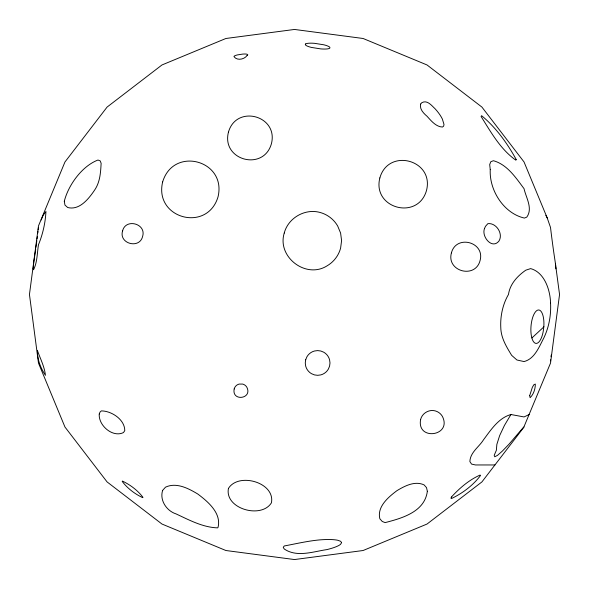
<?xml version="1.0" encoding="UTF-8"?>
<svg xmlns="http://www.w3.org/2000/svg" width="589" height="589" viewBox="0 0 589 589"><rect width="100%" height="100%" fill="white"/><g stroke="black" fill="none" stroke-linecap="round" stroke-linejoin="round"><path stroke-width="0.88" d="M555.891 268.827L555.744 266.611M551.024 356.779L551.216 355.071M37.806 233.06L37.998 231.47M38.189 229.872L38.484 227.479M550.516 360.902L550.663 359.761M41.156 219.984L43.13 215.346L45.949 211.436C45.397 222.694 42.835 234.135 38.484 244.685C37.107 253.042 37.387 262.12 33.544 269.784L33.109 268.827L33.897 261.244A29.656 0.773 -82.5 0 0 35.693 249.073M529.224 414.516L524.041 416.938L510.921 414.516L504.427 425.457L499.634 435.646L496.858 444.4L496.365 450.254L494.193 455.341L494.76 456.777L497.536 455.341L502.329 451.115L508.822 444.4L524.041 426.642L550.516 363.096L559.55 294.5L555.103 261.244A29.656 0.773 82.5 0 1 551.194 233.06L550.516 227.479L547.203 217.901L524.041 161.975L481.92 107.08L427.025 64.959L363.096 38.484L294.5 29.45L225.904 38.484L161.975 64.959L107.08 107.08L64.959 161.975L38.484 225.904L29.45 294.5L38.484 363.096L64.959 427.025L107.08 481.92L161.975 524.041L225.904 550.516L294.5 559.55L363.096 550.516L427.025 524.041L481.92 481.92L524.041 427.025M531.904 337.953L543.772 326.983M510.921 414.516C498.537 417.976 490.858 429.955 483.554 439.733C479.107 446.977 470.236 452.271 469.875 461.577L471.575 464.095L475.448 464.957L494.937 464.957M545.87 215.346L547.203 217.901M555.449 263.327L555.692 265.882M37.387 236.38A29.656 0.773 -82.5 0 1 37.063 238.928M36.842 240.614A29.656 0.773 -82.5 0 1 35.929 247.343M550.56 303.063C551.201 315.233 548.977 327.322 543.647 338.329C538.979 347.061 534.657 358.841 524.055 361.572L516.928 359.989L511.657 355.344C506.437 346.707 500.834 337.828 500.768 327.123A38.248 23.118 -81.3 0 1 508.469 294.5C509.971 283.95 517.51 275.954 525.778 270.189L530.63 268.606C544.45 272.346 550.244 289.957 550.56 303.063M64.297 201.269L64.967 205.105L67.706 207.519C79.368 210.567 88.571 198.972 94.38 190.438C100.086 182.347 100.616 172.665 101.131 163.263L100.167 160.856L97.98 160.031C82.077 166.024 68.353 185.034 64.297 201.269M529.68 395.653L530.115 397.685C533.59 394.387 535.401 388.836 535.32 384.072L533.84 384.764L532.36 387.297L529.68 395.653M99.246 414.015C98.319 425.391 112.646 437.907 123.469 432.569L124.758 430.669C124.883 419.559 111.512 410.901 101.337 410.901L100.012 412.116L99.246 414.015M490.247 169.647C489.15 190.247 503.779 213.424 524.424 218.077L526.802 217.105C533.089 208.41 525.984 197.661 524.041 188.671C515.883 177.782 507.232 164.537 493.427 160.716L490.836 161.695L489.695 164.559L490.247 169.647M37.438 350.595C37.225 359.496 40.619 368.015 45.449 375.318C44.484 366.66 40.317 358.679 37.446 350.61M543.831 326.497L543.323 330.834A16.779 6.405 -85.3 0 1 532.066 338.66L531.271 335.229A16.779 6.405 -85.3 0 1 536.793 310.587A16.779 6.405 -85.3 0 1 543.831 326.497M420.649 419.361C416.349 441.286 452.507 436.228 442.361 416.327A26.255 17.442 -53.6 0 0 435.116 410.857C428.976 409.222 422.203 413.206 420.649 419.361M122.571 230.998C118.625 243.75 139.667 249.39 142.626 236.373C146.573 223.621 125.531 217.982 122.571 230.998M162.638 181.979C153.884 218.571 207.328 232.891 218.04 196.822C226.794 160.223 173.35 145.903 162.638 181.979M228.436 132.186C221.243 160.348 263.57 171.686 271.426 143.701C278.612 115.54 236.285 104.201 228.436 132.186M234.186 388.968C231.58 401.735 252.696 398.959 246.872 387.297A6.751 6.567 33.5 0 0 242.668 384.072L239.082 384.072L237.411 384.764A7.296 7.097 33.5 0 0 234.186 388.968M284.237 233.06C276.83 256.892 305.905 279.201 327.005 265.882A30.753 29.914 33.5 0 0 340.597 248.16L341.591 240.614L340.597 233.06L337.681 226.021A28.456 27.683 33.5 0 0 319.967 212.43C304.911 208.3 288.183 217.952 284.237 233.06M305.691 359.761L305.271 362.957L305.691 366.159A13.032 12.678 -33.5 0 0 311.448 373.662L314.43 374.898L317.633 375.318L320.836 374.898A12.06 11.728 -33.5 0 0 328.338 369.141L329.575 366.159L329.995 362.957L329.575 359.761A13.032 12.678 -33.5 0 0 323.817 352.251L320.836 351.015L317.633 350.595L314.43 351.015A12.06 11.728 -33.5 0 0 306.928 356.779L305.691 359.761M379.853 177.937C372.042 208.506 417.991 220.816 426.517 190.438C434.321 159.869 388.372 147.552 379.853 177.937M451.417 252.887C446.241 271.441 475.279 279.223 480.072 260.566C485.248 242.013 456.21 234.231 451.417 252.887M484.526 228.495C481.198 236.454 492.006 249.81 498.971 241.034C503.543 233.686 496.1 222.554 487.869 223.658L485.461 226.345L484.526 228.495M427.342 491.27C424.765 511.819 402.125 518.224 385.147 522.598L382.261 521.493L379.853 518.776C376.85 506.79 388.357 497.087 396.934 490.666C404.798 485.925 414.965 480.595 424.102 484.909L426.517 487.626L427.342 491.27M228.436 488.436C224.475 508.771 261.317 519.226 271.426 502.807C275.38 482.465 238.545 472.01 228.436 488.436M420.649 104.054C419.309 108.994 423.579 113.331 427.025 116.261C431.17 120.782 435.867 126.738 442.457 127.04L443.62 126.171L444.003 124.463L442.361 119.022A26.255 11.655 42.1 0 0 435.116 108.803C431.604 105.564 427.224 99.585 421.812 102.7L420.649 104.054M162.638 490.394C159.442 500.157 166.518 510.854 176.001 513.88C189.165 519.991 202.852 527.42 217.621 527.862L218.04 527.391C221.604 513.152 207.946 501.637 197.764 494.009C188.421 488.384 176.347 482.052 165.502 487.177L162.638 490.394M516.17 159.442L515.876 160.201C500.451 149.304 490.909 132.157 481.08 116.453L481.588 115.694C495.85 127.364 507.298 143.282 516.17 159.442M451.417 497.05L450.909 498.198L451.417 498.574C462.527 493.324 473.188 485.262 480.58 475.433L480.072 475.058C469.072 479.939 459.479 488.185 451.417 497.05M247.152 55.388C244.464 59.489 236.947 60.998 233.951 56.566L234.186 56.183A7.296 1.414 -7.5 0 1 237.411 54.917L242.668 54.092A6.751 1.303 -7.5 0 1 246.872 54.181L247.8 54.748L247.152 55.388M341.591 542.631L340.597 544.265A30.753 5.949 -7.5 0 1 327.005 549.581C313.157 551.584 296.959 557.673 284.237 548.985L283.243 547.35L284.237 545.981C296.024 543.765 307.878 540.945 319.967 539.87A28.456 5.507 -7.5 0 1 337.681 540.246L340.597 541.262L341.591 542.631M305.691 43.903L305.271 44.484L305.691 45.176A13.032 2.518 7.5 0 0 311.448 47.429L320.836 48.909A12.06 2.334 7.5 0 0 328.338 48.754L329.575 48.32L329.995 47.738L329.575 47.046A13.032 2.518 7.5 0 0 323.817 44.793L314.43 43.314A12.06 2.334 7.5 0 0 306.928 43.476L305.691 43.903M122.571 481.169L122.217 481.434C127.386 488.318 134.852 493.957 142.626 497.631L142.98 497.374C137.811 490.49 130.346 484.85 122.571 481.169"/></g></svg>
